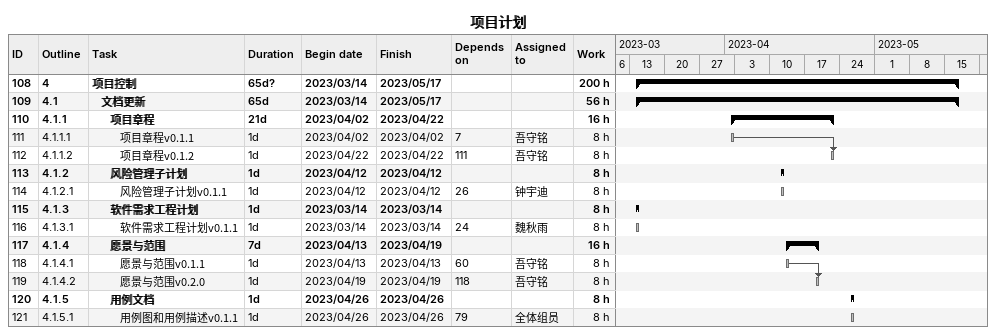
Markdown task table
项目计划

| ID | WBS | Task | Duration | Start | Finish | Predecessors | Resources | Work (h) |
|---|---|---|---|---|---|---|---|---|
| 108 | 4 | **项目控制** | 65d? | 2023-03-14 | 2023-05-17 |  |  | 200 |
| 109 | 4.1 | **文档更新** | 65d | 2023-03-14 | 2023-05-17 |  |  | 56 |
| 110 | 4.1.1 | **项目章程** | 21d | 2023-04-02 | 2023-04-22 |  |  | 16 |
| 111 | 4.1.1.1 | 项目章程v0.1.1 | 1d | 2023-04-02 | 2023-04-02 | 7 | 吾守铭 | 8 |
| 112 | 4.1.1.2 | 项目章程v0.1.2 | 1d | 2023-04-22 | 2023-04-22 | 111 | 吾守铭 | 8 |
| 113 | 4.1.2 | **风险管理子计划** | 1d | 2023-04-12 | 2023-04-12 |  |  | 8 |
| 114 | 4.1.2.1 | 风险管理子计划v0.1.1 | 1d | 2023-04-12 | 2023-04-12 | 26 | 钟宇迪 | 8 |
| 115 | 4.1.3 | **软件需求工程计划** | 1d | 2023-03-14 | 2023-03-14 |  |  | 8 |
| 116 | 4.1.3.1 | 软件需求工程计划v0.1.1 | 1d | 2023-03-14 | 2023-03-14 | 24 | 魏秋雨 | 8 |
| 117 | 4.1.4 | **愿景与范围** | 7d | 2023-04-13 | 2023-04-19 |  |  | 16 |
| 118 | 4.1.4.1 | 愿景与范围v0.1.1 | 1d | 2023-04-13 | 2023-04-13 | 60 | 吾守铭 | 8 |
| 119 | 4.1.4.2 | 愿景与范围v0.2.0 | 1d | 2023-04-19 | 2023-04-19 | 118 | 吾守铭 | 8 |
| 120 | 4.1.5 | **用例文档** | 1d | 2023-04-26 | 2023-04-26 |  |  | 8 |
| 121 | 4.1.5.1 | 用例图和用例描述v0.1.1 | 1d | 2023-04-26 | 2023-04-26 | 79 | 全体组员 | 8 |
